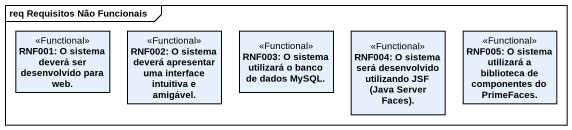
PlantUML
@startuml
mainframe req Requisitos Não Funcionais
hide circle
hide empty members
class "RNF001: O sistema deverá ser desenvolvido para web." as RNF001_O_sistema_deverá_ser <<Functional>>
class "RNF002: O sistema deverá apresentar uma interface intuitiva e amigável." as RNF002_O_sistema_deverá <<Functional>>
class "RNF003: O sistema utilizará o banco de dados MySQL." as RNF003_O_sistema_utilizará <<Functional>>
class "RNF004: O sistema será desenvolvido utilizando JSF (Java Server Faces)." as RNF004_O_sistema_será <<Functional>>
class "RNF005: O sistema utilizará a biblioteca de componentes do PrimeFaces." as RNF005_O_sistema_utilizará <<Functional>>
@enduml
